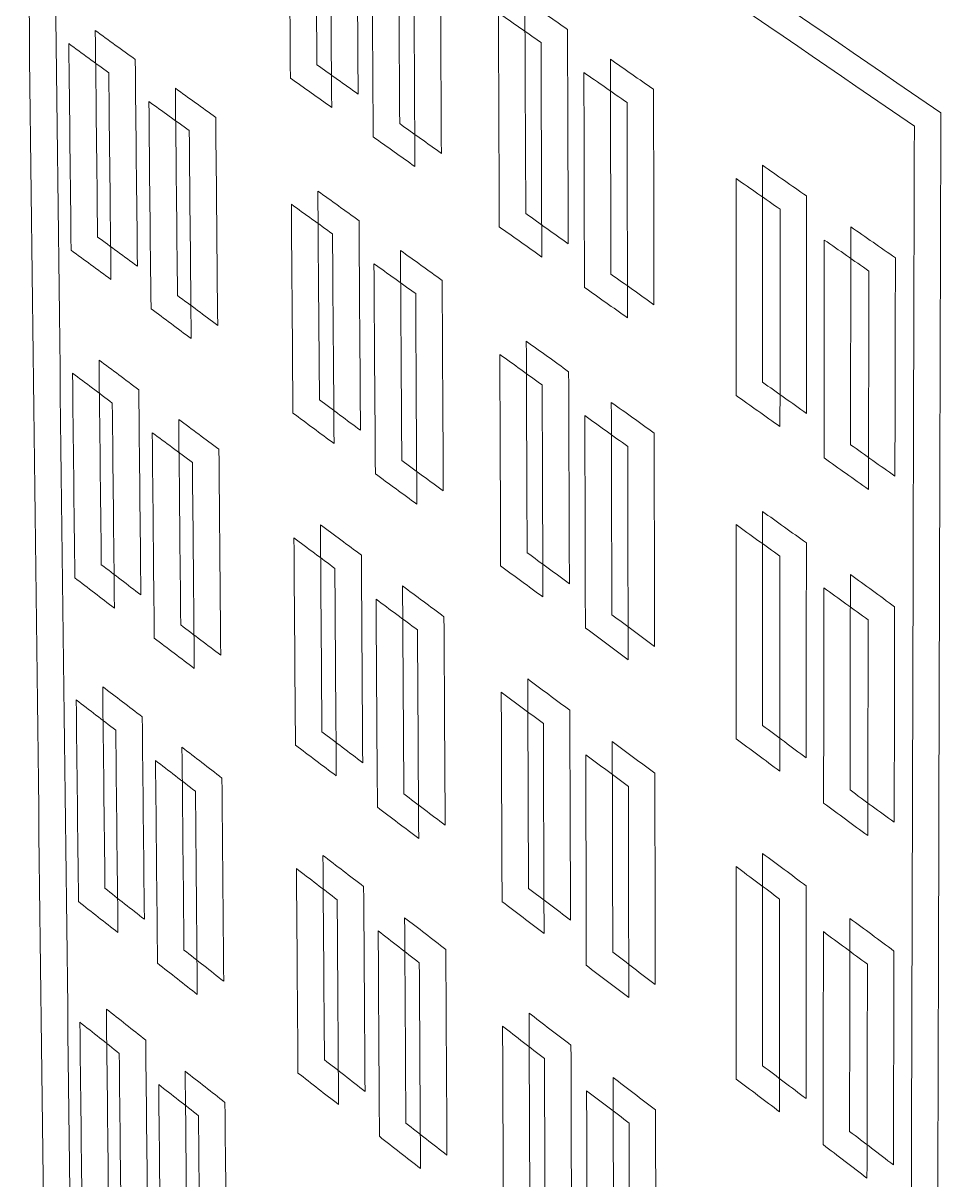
# Model space of a CAD drawing. Header units: centimetres. Extents: x -10.6 to 11.8, y -10.5 to 10.6.
# Drawn here: x -10.284 to -9.72, y 1.68 to 2.39 of the extents above; entities that cross this region are included whole.
import ezdxf

# ---------------------------------------------------------------- set-up
doc = ezdxf.new("R2010")
doc.units = ezdxf.units.CM
doc.header["$MEASUREMENT"] = 0
doc.layers.add('Livello 1', color=7, linetype='Continuous')

msp = doc.modelspace()

# ---------------------------------------------------------------- linework, layer by layer
at = {"layer": 'Livello 1', "color": 7, "lineweight": 9}
for points, knots in [([(-9.7262, 0.18885), (-9.72523, 0.52863), (-9.72423, 0.87551), (-9.72322, 1.22925), (-9.72322, 1.22925), (-9.72219, 1.59007), (-9.72113, 1.95862), (-9.72005, 2.3349), (-9.72005, 2.3349), (-9.81606, 2.40067), (-9.91009, 2.46515), (-10.00212, 2.52823), (-10.00212, 2.52823), (-10.09231, 2.59005), (-10.18078, 2.65068), (-10.26743, 2.7101), (-10.26743, 2.7101), (-10.26313, 2.3521), (-10.25891, 2.00105), (-10.25478, 1.65698), (-10.25478, 1.65698), (-10.25072, 1.31904), (-10.24674, 0.98746), (-10.24283, 0.66243), (-10.24283, 0.66243), (-10.20595, 0.62859), (-10.16869, 0.59442), (-10.13114, 0.56), (-10.13114, 0.56), (-10.09331, 0.52533), (-10.05509, 0.49024), (-10.0165, 0.4549), (-10.0165, 0.4549), (-10.01251, 0.45871), (-10.00846, 0.46295), (-10.00437, 0.46714), (-10.00437, 0.46714), (-10.00489, 0.56136), (-10.00536, 0.65621), (-10.00589, 0.75169), (-10.00589, 0.75169), (-9.9976, 0.74442), (-9.98932, 0.73712), (-9.98103, 0.72981), (-9.98103, 0.72981), (-9.98062, 0.63412), (-9.98016, 0.53906), (-9.97976, 0.44462), (-9.97976, 0.44462), (-9.97564, 0.43291), (-9.97153, 0.42118), (-9.96731, 0.40981), (-9.96731, 0.40981), (-9.92805, 0.37378), (-9.88834, 0.33746), (-9.84833, 0.30078), (-9.84833, 0.30078), (-9.80801, 0.26382), (-9.76732, 0.22647), (-9.7262, 0.18885)], [0, 0, 0, 0, 0.066667, 0.066667, 0.066667, 0.066667, 0.133333, 0.133333, 0.133333, 0.133333, 0.2, 0.2, 0.2, 0.2, 0.266667, 0.266667, 0.266667, 0.266667, 0.333333, 0.333333, 0.333333, 0.333333, 0.4, 0.4, 0.4, 0.4, 0.466667, 0.466667, 0.466667, 0.466667, 0.533333, 0.533333, 0.533333, 0.533333, 0.6, 0.6, 0.6, 0.6, 0.666667, 0.666667, 0.666667, 0.666667, 0.733333, 0.733333, 0.733333, 0.733333, 0.8, 0.8, 0.8, 0.8, 0.866667, 0.866667, 0.866667, 0.866667, 0.933333, 0.933333, 0.933333, 0.933333, 1, 1, 1, 1]), ([(-9.74245, 0.18072), (-9.74148, 0.5205), (-9.74048, 0.86739), (-9.73948, 1.22112), (-9.73948, 1.22112), (-9.73845, 1.58195), (-9.73739, 1.95049), (-9.73631, 2.32678), (-9.73631, 2.32678), (-9.83232, 2.39254), (-9.92635, 2.45702), (-10.01837, 2.5201), (-10.01837, 2.5201), (-10.10857, 2.58192), (-10.19704, 2.64255), (-10.28369, 2.70197), (-10.28369, 2.70197), (-10.27938, 2.34397), (-10.27516, 1.99292), (-10.27103, 1.64885), (-10.27103, 1.64885), (-10.26698, 1.31092), (-10.26299, 0.97933), (-10.25909, 0.6543), (-10.25909, 0.6543), (-10.22221, 0.62046), (-10.18494, 0.58629), (-10.1474, 0.55188), (-10.1474, 0.55188), (-10.10957, 0.5172), (-10.07135, 0.48211), (-10.03275, 0.44677), (-10.03275, 0.44677), (-10.02876, 0.45058), (-10.02472, 0.45482), (-10.02062, 0.45901), (-10.02062, 0.45901), (-10.02115, 0.55324), (-10.02162, 0.64808), (-10.02214, 0.74357), (-10.02214, 0.74357), (-10.01386, 0.73629), (-10.00557, 0.72899), (-9.99729, 0.72169), (-9.99729, 0.72169), (-9.99688, 0.62599), (-9.99642, 0.53093), (-9.99602, 0.43649), (-9.99602, 0.43649), (-9.9919, 0.42478), (-9.98779, 0.41305), (-9.98357, 0.40168), (-9.98357, 0.40168), (-9.9443, 0.36566), (-9.9046, 0.32933), (-9.86458, 0.29265), (-9.86458, 0.29265), (-9.82427, 0.25569), (-9.78358, 0.21834), (-9.74245, 0.18072)], [0, 0, 0, 0, 0.066667, 0.066667, 0.066667, 0.066667, 0.133333, 0.133333, 0.133333, 0.133333, 0.2, 0.2, 0.2, 0.2, 0.266667, 0.266667, 0.266667, 0.266667, 0.333333, 0.333333, 0.333333, 0.333333, 0.4, 0.4, 0.4, 0.4, 0.466667, 0.466667, 0.466667, 0.466667, 0.533333, 0.533333, 0.533333, 0.533333, 0.6, 0.6, 0.6, 0.6, 0.666667, 0.666667, 0.666667, 0.666667, 0.733333, 0.733333, 0.733333, 0.733333, 0.8, 0.8, 0.8, 0.8, 0.866667, 0.866667, 0.866667, 0.866667, 0.933333, 0.933333, 0.933333, 0.933333, 1, 1, 1, 1]), ([(-10.10425, 2.49428), (-10.09584, 2.4884), (-10.08733, 2.48248), (-10.07881, 2.47655), (-10.07881, 2.47655), (-10.07852, 2.43283), (-10.07822, 2.38952), (-10.07793, 2.34642), (-10.07793, 2.34642), (-10.08641, 2.35244), (-10.09485, 2.35846), (-10.10328, 2.36443), (-10.10328, 2.36443), (-10.1036, 2.40743), (-10.10393, 2.45065), (-10.10425, 2.49428)], [0, 0, 0, 0, 0.25, 0.25, 0.25, 0.25, 0.5, 0.5, 0.5, 0.5, 0.75, 0.75, 0.75, 0.75, 1, 1, 1, 1]), ([(-10.12051, 2.48615), (-10.1121, 2.48028), (-10.10358, 2.47436), (-10.09507, 2.46842), (-10.09507, 2.46842), (-10.09478, 2.4247), (-10.09448, 2.38139), (-10.09419, 2.33829), (-10.09419, 2.33829), (-10.10267, 2.34432), (-10.11111, 2.35033), (-10.11954, 2.3563), (-10.11954, 2.3563), (-10.11986, 2.39931), (-10.12018, 2.44252), (-10.12051, 2.48615)], [0, 0, 0, 0, 0.25, 0.25, 0.25, 0.25, 0.5, 0.5, 0.5, 0.5, 0.75, 0.75, 0.75, 0.75, 1, 1, 1, 1]), ([(-10.05321, 2.45874), (-10.04469, 2.4528), (-10.03613, 2.44681), (-10.0275, 2.44081), (-10.0275, 2.44081), (-10.02727, 2.39689), (-10.02704, 2.35338), (-10.02681, 2.31008), (-10.02681, 2.31008), (-10.0354, 2.31618), (-10.04394, 2.32227), (-10.05242, 2.3283), (-10.05242, 2.3283), (-10.05268, 2.3715), (-10.05295, 2.41491), (-10.05321, 2.45874)], [0, 0, 0, 0, 0.25, 0.25, 0.25, 0.25, 0.5, 0.5, 0.5, 0.5, 0.75, 0.75, 0.75, 0.75, 1, 1, 1, 1]), ([(-10.06947, 2.45061), (-10.06095, 2.44467), (-10.05238, 2.43868), (-10.04376, 2.43268), (-10.04376, 2.43268), (-10.04353, 2.38876), (-10.04329, 2.34526), (-10.04306, 2.30196), (-10.04306, 2.30196), (-10.05165, 2.30806), (-10.0602, 2.31414), (-10.06868, 2.32018), (-10.06868, 2.32018), (-10.06894, 2.36337), (-10.06921, 2.40678), (-10.06947, 2.45061)], [0, 0, 0, 0, 0.25, 0.25, 0.25, 0.25, 0.5, 0.5, 0.5, 0.5, 0.75, 0.75, 0.75, 0.75, 1, 1, 1, 1]), ([(-9.97554, 2.4044), (-9.96686, 2.39837), (-9.95812, 2.39227), (-9.94934, 2.38617), (-9.94934, 2.38617), (-9.9492, 2.34216), (-9.94906, 2.29815), (-9.94891, 2.25456), (-9.94891, 2.25456), (-9.95762, 2.26077), (-9.96637, 2.26697), (-9.97497, 2.2731), (-9.97497, 2.2731), (-9.97519, 2.3168), (-9.97537, 2.3605), (-9.97554, 2.4044)], [0, 0, 0, 0, 0.25, 0.25, 0.25, 0.25, 0.5, 0.5, 0.5, 0.5, 0.75, 0.75, 0.75, 0.75, 1, 1, 1, 1]), ([(-9.9918, 2.39628), (-9.98311, 2.39024), (-9.97438, 2.38414), (-9.9656, 2.37804), (-9.9656, 2.37804), (-9.96545, 2.33403), (-9.96531, 2.29003), (-9.96517, 2.24644), (-9.96517, 2.24644), (-9.97387, 2.25264), (-9.98263, 2.25884), (-9.99123, 2.26497), (-9.99123, 2.26497), (-9.99145, 2.30867), (-9.99162, 2.35237), (-9.9918, 2.39628)], [0, 0, 0, 0, 0.25, 0.25, 0.25, 0.25, 0.5, 0.5, 0.5, 0.5, 0.75, 0.75, 0.75, 0.75, 1, 1, 1, 1]), ([(-10.23937, 2.38556), (-10.23128, 2.37952), (-10.22303, 2.37362), (-10.21484, 2.36773), (-10.21484, 2.36773), (-10.21439, 2.32514), (-10.21394, 2.28297), (-10.21349, 2.2408), (-10.21349, 2.2408), (-10.22166, 2.24679), (-10.22988, 2.25278), (-10.23794, 2.25871), (-10.23794, 2.25871), (-10.23842, 2.30079), (-10.23889, 2.34286), (-10.23937, 2.38556)], [0, 0, 0, 0, 0.25, 0.25, 0.25, 0.25, 0.5, 0.5, 0.5, 0.5, 0.75, 0.75, 0.75, 0.75, 1, 1, 1, 1]), ([(-10.25563, 2.37743), (-10.24754, 2.37139), (-10.23929, 2.36549), (-10.23109, 2.3596), (-10.23109, 2.3596), (-10.23064, 2.31701), (-10.23019, 2.27484), (-10.22975, 2.23267), (-10.22975, 2.23267), (-10.23791, 2.23867), (-10.24613, 2.24465), (-10.2542, 2.25058), (-10.2542, 2.25058), (-10.25467, 2.29266), (-10.25514, 2.33473), (-10.25563, 2.37743)], [0, 0, 0, 0, 0.25, 0.25, 0.25, 0.25, 0.5, 0.5, 0.5, 0.5, 0.75, 0.75, 0.75, 0.75, 1, 1, 1, 1]), ([(-9.92303, 2.36783), (-9.91424, 2.36172), (-9.9054, 2.35555), (-9.8965, 2.34938), (-9.8965, 2.34938), (-9.89642, 2.30496), (-9.89635, 2.26097), (-9.89627, 2.21718), (-9.89627, 2.21718), (-9.90508, 2.22346), (-9.91394, 2.22972), (-9.9227, 2.23593), (-9.9227, 2.23593), (-9.92281, 2.27962), (-9.92292, 2.32372), (-9.92303, 2.36783)], [0, 0, 0, 0, 0.25, 0.25, 0.25, 0.25, 0.5, 0.5, 0.5, 0.5, 0.75, 0.75, 0.75, 0.75, 1, 1, 1, 1]), ([(-9.93929, 2.3597), (-9.9305, 2.35359), (-9.92165, 2.34742), (-9.91276, 2.34125), (-9.91276, 2.34125), (-9.91268, 2.29683), (-9.9126, 2.25284), (-9.91252, 2.20906), (-9.91252, 2.20906), (-9.92133, 2.21533), (-9.9302, 2.2216), (-9.93895, 2.2278), (-9.93895, 2.2278), (-9.93906, 2.27149), (-9.93917, 2.31559), (-9.93929, 2.3597)], [0, 0, 0, 0, 0.25, 0.25, 0.25, 0.25, 0.5, 0.5, 0.5, 0.5, 0.75, 0.75, 0.75, 0.75, 1, 1, 1, 1]), ([(-10.1902, 2.35), (-10.18195, 2.34409), (-10.1737, 2.33814), (-10.16539, 2.33218), (-10.16539, 2.33218), (-10.165, 2.28941), (-10.1646, 2.24684), (-10.16421, 2.20449), (-10.16421, 2.20449), (-10.17244, 2.21054), (-10.18071, 2.2168), (-10.18888, 2.22279), (-10.18888, 2.22279), (-10.18935, 2.26485), (-10.18977, 2.30732), (-10.1902, 2.35)], [0, 0, 0, 0, 0.25, 0.25, 0.25, 0.25, 0.5, 0.5, 0.5, 0.5, 0.75, 0.75, 0.75, 0.75, 1, 1, 1, 1]), ([(-10.20645, 2.34187), (-10.1982, 2.33597), (-10.18996, 2.33001), (-10.18165, 2.32405), (-10.18165, 2.32405), (-10.18125, 2.28128), (-10.18086, 2.23872), (-10.18047, 2.19636), (-10.18047, 2.19636), (-10.1887, 2.20241), (-10.19697, 2.20867), (-10.20514, 2.21466), (-10.20514, 2.21466), (-10.20561, 2.25673), (-10.20603, 2.29919), (-10.20645, 2.34187)], [0, 0, 0, 0, 0.25, 0.25, 0.25, 0.25, 0.5, 0.5, 0.5, 0.5, 0.75, 0.75, 0.75, 0.75, 1, 1, 1, 1]), ([(-9.82958, 2.30275), (-9.82063, 2.2965), (-9.81162, 2.29022), (-9.80256, 2.28391), (-9.80256, 2.28391), (-9.80254, 2.23915), (-9.80257, 2.1948), (-9.80261, 2.15046), (-9.80261, 2.15046), (-9.81163, 2.15687), (-9.82066, 2.16325), (-9.82958, 2.1696), (-9.82958, 2.1696), (-9.82958, 2.21383), (-9.82958, 2.25808), (-9.82958, 2.30275)], [0, 0, 0, 0, 0.25, 0.25, 0.25, 0.25, 0.5, 0.5, 0.5, 0.5, 0.75, 0.75, 0.75, 0.75, 1, 1, 1, 1]), ([(-9.84584, 2.29462), (-9.83689, 2.28838), (-9.82788, 2.28209), (-9.81882, 2.27579), (-9.81882, 2.27579), (-9.8188, 2.23102), (-9.81883, 2.18668), (-9.81886, 2.14233), (-9.81886, 2.14233), (-9.82788, 2.14874), (-9.83692, 2.15512), (-9.84584, 2.16147), (-9.84584, 2.16147), (-9.84584, 2.20571), (-9.84584, 2.24995), (-9.84584, 2.29462)], [0, 0, 0, 0, 0.25, 0.25, 0.25, 0.25, 0.5, 0.5, 0.5, 0.5, 0.75, 0.75, 0.75, 0.75, 1, 1, 1, 1]), ([(-10.1027, 2.28693), (-10.09429, 2.2809), (-10.08582, 2.27483), (-10.07741, 2.26875), (-10.07741, 2.26875), (-10.07712, 2.22564), (-10.07678, 2.18275), (-10.07649, 2.14007), (-10.07649, 2.14007), (-10.08492, 2.14625), (-10.09336, 2.15262), (-10.10169, 2.15874), (-10.10169, 2.15874), (-10.10207, 2.20112), (-10.10238, 2.24392), (-10.1027, 2.28693)], [0, 0, 0, 0, 0.25, 0.25, 0.25, 0.25, 0.5, 0.5, 0.5, 0.5, 0.75, 0.75, 0.75, 0.75, 1, 1, 1, 1]), ([(-10.11896, 2.2788), (-10.11054, 2.27278), (-10.10208, 2.2667), (-10.09367, 2.26062), (-10.09367, 2.26062), (-10.09337, 2.21752), (-10.09303, 2.17462), (-10.09274, 2.13194), (-10.09274, 2.13194), (-10.10118, 2.13812), (-10.10962, 2.14449), (-10.11795, 2.15061), (-10.11795, 2.15061), (-10.11832, 2.19299), (-10.11864, 2.23579), (-10.11896, 2.2788)], [0, 0, 0, 0, 0.25, 0.25, 0.25, 0.25, 0.5, 0.5, 0.5, 0.5, 0.75, 0.75, 0.75, 0.75, 1, 1, 1, 1]), ([(-9.77538, 2.26498), (-9.76626, 2.25866), (-9.75715, 2.25231), (-9.74798, 2.24592), (-9.74798, 2.24592), (-9.74808, 2.20095), (-9.74817, 2.15619), (-9.74827, 2.11185), (-9.74827, 2.11185), (-9.7574, 2.11834), (-9.76648, 2.12481), (-9.77552, 2.13122), (-9.77552, 2.13122), (-9.77545, 2.17567), (-9.77544, 2.22011), (-9.77538, 2.26498)], [0, 0, 0, 0, 0.25, 0.25, 0.25, 0.25, 0.5, 0.5, 0.5, 0.5, 0.75, 0.75, 0.75, 0.75, 1, 1, 1, 1]), ([(-9.79163, 2.25685), (-9.78252, 2.25053), (-9.77341, 2.24418), (-9.76423, 2.23779), (-9.76423, 2.23779), (-9.76433, 2.19282), (-9.76443, 2.14806), (-9.76452, 2.10373), (-9.76452, 2.10373), (-9.77366, 2.11022), (-9.78274, 2.11668), (-9.79177, 2.1231), (-9.79177, 2.1231), (-9.79171, 2.16754), (-9.7917, 2.21198), (-9.79163, 2.25685)], [0, 0, 0, 0, 0.25, 0.25, 0.25, 0.25, 0.5, 0.5, 0.5, 0.5, 0.75, 0.75, 0.75, 0.75, 1, 1, 1, 1]), ([(-10.05195, 2.25047), (-10.04343, 2.24437), (-10.03491, 2.23823), (-10.02634, 2.23208), (-10.02634, 2.23208), (-10.0261, 2.18857), (-10.02587, 2.1457), (-10.02565, 2.10282), (-10.02565, 2.10282), (-10.03419, 2.10907), (-10.04268, 2.11531), (-10.05112, 2.1215), (-10.05112, 2.1215), (-10.05138, 2.16428), (-10.05169, 2.20706), (-10.05195, 2.25047)], [0, 0, 0, 0, 0.25, 0.25, 0.25, 0.25, 0.5, 0.5, 0.5, 0.5, 0.75, 0.75, 0.75, 0.75, 1, 1, 1, 1]), ([(-10.06821, 2.24234), (-10.05969, 2.23624), (-10.05117, 2.2301), (-10.04259, 2.22395), (-10.04259, 2.22395), (-10.04236, 2.18044), (-10.04213, 2.13757), (-10.0419, 2.09469), (-10.0419, 2.09469), (-10.05045, 2.10094), (-10.05894, 2.10718), (-10.06737, 2.11337), (-10.06737, 2.11337), (-10.06764, 2.15615), (-10.06795, 2.19893), (-10.06821, 2.24234)], [0, 0, 0, 0, 0.25, 0.25, 0.25, 0.25, 0.5, 0.5, 0.5, 0.5, 0.75, 0.75, 0.75, 0.75, 1, 1, 1, 1]), ([(-9.97467, 2.19473), (-9.96603, 2.18855), (-9.95735, 2.18229), (-9.94867, 2.17603), (-9.94867, 2.17603), (-9.94852, 2.13223), (-9.94833, 2.08907), (-9.9482, 2.0459), (-9.9482, 2.0459), (-9.9569, 2.05226), (-9.96556, 2.05861), (-9.97416, 2.0649), (-9.97416, 2.0649), (-9.97433, 2.10797), (-9.97449, 2.15125), (-9.97467, 2.19473)], [0, 0, 0, 0, 0.25, 0.25, 0.25, 0.25, 0.5, 0.5, 0.5, 0.5, 0.75, 0.75, 0.75, 0.75, 1, 1, 1, 1]), ([(-10.23709, 2.18318), (-10.22899, 2.17719), (-10.22084, 2.17114), (-10.21269, 2.16489), (-10.21269, 2.16489), (-10.21224, 2.12293), (-10.2118, 2.08076), (-10.21135, 2.039), (-10.21135, 2.039), (-10.21947, 2.04514), (-10.2276, 2.05148), (-10.23567, 2.05756), (-10.23567, 2.05756), (-10.23614, 2.09923), (-10.23661, 2.1411), (-10.23709, 2.18318)], [0, 0, 0, 0, 0.25, 0.25, 0.25, 0.25, 0.5, 0.5, 0.5, 0.5, 0.75, 0.75, 0.75, 0.75, 1, 1, 1, 1]), ([(-9.99092, 2.1866), (-9.98229, 2.18042), (-9.97361, 2.17416), (-9.96492, 2.1679), (-9.96492, 2.1679), (-9.96478, 2.1241), (-9.96459, 2.08094), (-9.96445, 2.03777), (-9.96445, 2.03777), (-9.97316, 2.04413), (-9.98181, 2.05048), (-9.99041, 2.05677), (-9.99041, 2.05677), (-9.99058, 2.09984), (-9.99075, 2.14312), (-9.99092, 2.1866)], [0, 0, 0, 0, 0.25, 0.25, 0.25, 0.25, 0.5, 0.5, 0.5, 0.5, 0.75, 0.75, 0.75, 0.75, 1, 1, 1, 1]), ([(-10.25334, 2.17505), (-10.24524, 2.16906), (-10.2371, 2.16302), (-10.22894, 2.15676), (-10.22894, 2.15676), (-10.2285, 2.1148), (-10.22805, 2.07263), (-10.22761, 2.03088), (-10.22761, 2.03088), (-10.23573, 2.03701), (-10.24386, 2.04335), (-10.25192, 2.04943), (-10.25192, 2.04943), (-10.25239, 2.0911), (-10.25286, 2.13297), (-10.25334, 2.17505)], [0, 0, 0, 0, 0.25, 0.25, 0.25, 0.25, 0.5, 0.5, 0.5, 0.5, 0.75, 0.75, 0.75, 0.75, 1, 1, 1, 1]), ([(-9.92245, 2.15721), (-9.91371, 2.15095), (-9.90492, 2.14462), (-9.89613, 2.13829), (-9.89613, 2.13829), (-9.89605, 2.0943), (-9.89597, 2.05073), (-9.89584, 2.00737), (-9.89584, 2.00737), (-9.90465, 2.01379), (-9.91341, 2.02043), (-9.92213, 2.0268), (-9.92213, 2.0268), (-9.92223, 2.07005), (-9.92234, 2.11332), (-9.92245, 2.15721)], [0, 0, 0, 0, 0.25, 0.25, 0.25, 0.25, 0.5, 0.5, 0.5, 0.5, 0.75, 0.75, 0.75, 0.75, 1, 1, 1, 1]), ([(-10.18813, 2.14672), (-10.17998, 2.14067), (-10.17172, 2.13457), (-10.16346, 2.12845), (-10.16346, 2.12845), (-10.16308, 2.08609), (-10.16269, 2.04395), (-10.1623, 2.00201), (-10.1623, 2.00201), (-10.17053, 2.00821), (-10.17876, 2.01441), (-10.18688, 2.02055), (-10.18688, 2.02055), (-10.1873, 2.0624), (-10.18772, 2.10446), (-10.18813, 2.14672)], [0, 0, 0, 0, 0.25, 0.25, 0.25, 0.25, 0.5, 0.5, 0.5, 0.5, 0.75, 0.75, 0.75, 0.75, 1, 1, 1, 1]), ([(-9.93871, 2.14909), (-9.92997, 2.14282), (-9.92118, 2.1365), (-9.91238, 2.13017), (-9.91238, 2.13017), (-9.9123, 2.08617), (-9.91223, 2.0426), (-9.91209, 1.99924), (-9.91209, 1.99924), (-9.92091, 2.00567), (-9.92967, 2.0123), (-9.93838, 2.01867), (-9.93838, 2.01867), (-9.93849, 2.06192), (-9.9386, 2.10519), (-9.93871, 2.14909)], [0, 0, 0, 0, 0.25, 0.25, 0.25, 0.25, 0.5, 0.5, 0.5, 0.5, 0.75, 0.75, 0.75, 0.75, 1, 1, 1, 1]), ([(-10.20438, 2.13859), (-10.19624, 2.13255), (-10.18798, 2.12644), (-10.17972, 2.12032), (-10.17972, 2.12032), (-10.17933, 2.07797), (-10.17894, 2.03582), (-10.17856, 1.99388), (-10.17856, 1.99388), (-10.18679, 2.00008), (-10.19501, 2.00628), (-10.20314, 2.01242), (-10.20314, 2.01242), (-10.20355, 2.05428), (-10.20397, 2.09633), (-10.20438, 2.13859)], [0, 0, 0, 0, 0.25, 0.25, 0.25, 0.25, 0.5, 0.5, 0.5, 0.5, 0.75, 0.75, 0.75, 0.75, 1, 1, 1, 1]), ([(-9.82958, 2.09025), (-9.82068, 2.08385), (-9.81167, 2.0774), (-9.80266, 2.07094), (-9.80266, 2.07094), (-9.80269, 2.02659), (-9.80272, 1.98268), (-9.80276, 1.93898), (-9.80276, 1.93898), (-9.81173, 1.94554), (-9.82066, 1.9523), (-9.82953, 1.9588), (-9.82953, 1.9588), (-9.82953, 2.00241), (-9.82958, 2.04601), (-9.82958, 2.09025)], [0, 0, 0, 0, 0.25, 0.25, 0.25, 0.25, 0.5, 0.5, 0.5, 0.5, 0.75, 0.75, 0.75, 0.75, 1, 1, 1, 1]), ([(-10.10113, 2.08207), (-10.09276, 2.0759), (-10.08439, 2.06968), (-10.07597, 2.06344), (-10.07597, 2.06344), (-10.07568, 2.02075), (-10.0754, 1.97806), (-10.07511, 1.936), (-10.07511, 1.936), (-10.08346, 1.94234), (-10.09184, 1.94865), (-10.10018, 1.95492), (-10.10018, 1.95492), (-10.1005, 1.9971), (-10.10081, 2.03948), (-10.10113, 2.08207)], [0, 0, 0, 0, 0.25, 0.25, 0.25, 0.25, 0.5, 0.5, 0.5, 0.5, 0.75, 0.75, 0.75, 0.75, 1, 1, 1, 1]), ([(-9.84584, 2.08213), (-9.83694, 2.07572), (-9.82793, 2.06928), (-9.81892, 2.06281), (-9.81892, 2.06281), (-9.81895, 2.01847), (-9.81898, 1.97455), (-9.81901, 1.93085), (-9.81901, 1.93085), (-9.82799, 1.93741), (-9.83692, 1.94417), (-9.84579, 1.95067), (-9.84579, 1.95067), (-9.84579, 1.99428), (-9.84584, 2.03788), (-9.84584, 2.08213)], [0, 0, 0, 0, 0.25, 0.25, 0.25, 0.25, 0.5, 0.5, 0.5, 0.5, 0.75, 0.75, 0.75, 0.75, 1, 1, 1, 1]), ([(-10.11738, 2.07394), (-10.10902, 2.06777), (-10.10064, 2.06155), (-10.09223, 2.05531), (-10.09223, 2.05531), (-10.09194, 2.01262), (-10.09166, 1.96994), (-10.09137, 1.92787), (-10.09137, 1.92787), (-10.09971, 1.93421), (-10.1081, 1.94052), (-10.11643, 1.9468), (-10.11643, 1.9468), (-10.11675, 1.98897), (-10.11706, 2.03135), (-10.11738, 2.07394)], [0, 0, 0, 0, 0.25, 0.25, 0.25, 0.25, 0.5, 0.5, 0.5, 0.5, 0.75, 0.75, 0.75, 0.75, 1, 1, 1, 1]), ([(-9.77563, 2.05152), (-9.76662, 2.04504), (-9.75756, 2.03831), (-9.74844, 2.03176), (-9.74844, 2.03176), (-9.74853, 1.98743), (-9.74863, 1.94331), (-9.74872, 1.89941), (-9.74872, 1.89941), (-9.75781, 1.90605), (-9.76684, 1.91267), (-9.77582, 1.91926), (-9.77582, 1.91926), (-9.77575, 1.96306), (-9.7757, 2.00707), (-9.77563, 2.05152)], [0, 0, 0, 0, 0.25, 0.25, 0.25, 0.25, 0.5, 0.5, 0.5, 0.5, 0.75, 0.75, 0.75, 0.75, 1, 1, 1, 1]), ([(-10.05066, 2.04449), (-10.04224, 2.03824), (-10.03371, 2.03195), (-10.02524, 2.02564), (-10.02524, 2.02564), (-10.02495, 1.98276), (-10.02473, 1.9401), (-10.02451, 1.89764), (-10.02451, 1.89764), (-10.033, 1.90404), (-10.04144, 1.91043), (-10.04984, 1.91678), (-10.04984, 1.91678), (-10.05015, 1.95914), (-10.0504, 2.00171), (-10.05066, 2.04449)], [0, 0, 0, 0, 0.25, 0.25, 0.25, 0.25, 0.5, 0.5, 0.5, 0.5, 0.75, 0.75, 0.75, 0.75, 1, 1, 1, 1]), ([(-9.79189, 2.04339), (-9.78288, 2.03691), (-9.77381, 2.03018), (-9.76469, 2.02363), (-9.76469, 2.02363), (-9.76479, 1.9793), (-9.76488, 1.93518), (-9.76498, 1.89128), (-9.76498, 1.89128), (-9.77407, 1.89793), (-9.7831, 1.90455), (-9.79208, 1.91113), (-9.79208, 1.91113), (-9.79201, 1.95493), (-9.79195, 1.99894), (-9.79189, 2.04339)], [0, 0, 0, 0, 0.25, 0.25, 0.25, 0.25, 0.5, 0.5, 0.5, 0.5, 0.75, 0.75, 0.75, 0.75, 1, 1, 1, 1]), ([(-10.06691, 2.03636), (-10.0585, 2.03012), (-10.04997, 2.02382), (-10.04149, 2.01751), (-10.04149, 2.01751), (-10.04121, 1.97463), (-10.04099, 1.93197), (-10.04076, 1.88951), (-10.04076, 1.88951), (-10.04926, 1.89591), (-10.0577, 1.9023), (-10.06609, 1.90865), (-10.06609, 1.90865), (-10.06641, 1.95101), (-10.06666, 1.99358), (-10.06691, 2.03636)], [0, 0, 0, 0, 0.25, 0.25, 0.25, 0.25, 0.5, 0.5, 0.5, 0.5, 0.75, 0.75, 0.75, 0.75, 1, 1, 1, 1]), ([(-10.23482, 1.98264), (-10.22677, 1.97651), (-10.21866, 1.97031), (-10.21056, 1.96412), (-10.21056, 1.96412), (-10.21012, 1.92257), (-10.20968, 1.88122), (-10.20918, 1.83988), (-10.20918, 1.83988), (-10.21732, 1.84616), (-10.22539, 1.85244), (-10.23342, 1.85887), (-10.23342, 1.85887), (-10.23388, 1.89992), (-10.23435, 1.94118), (-10.23482, 1.98264)], [0, 0, 0, 0, 0.25, 0.25, 0.25, 0.25, 0.5, 0.5, 0.5, 0.5, 0.75, 0.75, 0.75, 0.75, 1, 1, 1, 1]), ([(-9.9738, 1.98738), (-9.96527, 1.98103), (-9.95658, 1.97462), (-9.94794, 1.96821), (-9.94794, 1.96821), (-9.94781, 1.92504), (-9.94768, 1.88209), (-9.94748, 1.83934), (-9.94748, 1.83934), (-9.95614, 1.84585), (-9.96475, 1.85236), (-9.9733, 1.8588), (-9.9733, 1.8588), (-9.97346, 1.90145), (-9.97363, 1.94431), (-9.9738, 1.98738)], [0, 0, 0, 0, 0.25, 0.25, 0.25, 0.25, 0.5, 0.5, 0.5, 0.5, 0.75, 0.75, 0.75, 0.75, 1, 1, 1, 1]), ([(-10.25108, 1.97451), (-10.24302, 1.96838), (-10.23492, 1.96219), (-10.22681, 1.95599), (-10.22681, 1.95599), (-10.22637, 1.91444), (-10.22593, 1.87309), (-10.22544, 1.83175), (-10.22544, 1.83175), (-10.23357, 1.83803), (-10.24165, 1.84432), (-10.24967, 1.85074), (-10.24967, 1.85074), (-10.25014, 1.89179), (-10.25061, 1.93305), (-10.25108, 1.97451)], [0, 0, 0, 0, 0.25, 0.25, 0.25, 0.25, 0.5, 0.5, 0.5, 0.5, 0.75, 0.75, 0.75, 0.75, 1, 1, 1, 1]), ([(-9.99005, 1.97925), (-9.98153, 1.9729), (-9.97284, 1.96649), (-9.9642, 1.96008), (-9.9642, 1.96008), (-9.96406, 1.91691), (-9.96393, 1.87396), (-9.96374, 1.83121), (-9.96374, 1.83121), (-9.9724, 1.83772), (-9.981, 1.84423), (-9.98955, 1.85067), (-9.98955, 1.85067), (-9.98972, 1.89332), (-9.98989, 1.93618), (-9.99005, 1.97925)], [0, 0, 0, 0, 0.25, 0.25, 0.25, 0.25, 0.5, 0.5, 0.5, 0.5, 0.75, 0.75, 0.75, 0.75, 1, 1, 1, 1]), ([(-9.92188, 1.94893), (-9.91324, 1.9425), (-9.90444, 1.93602), (-9.8957, 1.92953), (-9.8957, 1.92953), (-9.89562, 1.88596), (-9.89555, 1.84281), (-9.89547, 1.79988), (-9.89547, 1.79988), (-9.90419, 1.80646), (-9.9129, 1.81305), (-9.92155, 1.81977), (-9.92155, 1.81977), (-9.92166, 1.8624), (-9.92177, 1.90566), (-9.92188, 1.94893)], [0, 0, 0, 0, 0.25, 0.25, 0.25, 0.25, 0.5, 0.5, 0.5, 0.5, 0.75, 0.75, 0.75, 0.75, 1, 1, 1, 1]), ([(-10.18614, 1.94551), (-10.17803, 1.93931), (-10.16982, 1.93285), (-10.16161, 1.92659), (-10.16161, 1.92659), (-10.16123, 1.88485), (-10.16084, 1.84332), (-10.16046, 1.80179), (-10.16046, 1.80179), (-10.16858, 1.80815), (-10.17677, 1.81469), (-10.1849, 1.82099), (-10.1849, 1.82099), (-10.18531, 1.86222), (-10.18573, 1.90366), (-10.18614, 1.94551)], [0, 0, 0, 0, 0.25, 0.25, 0.25, 0.25, 0.5, 0.5, 0.5, 0.5, 0.75, 0.75, 0.75, 0.75, 1, 1, 1, 1]), ([(-9.93814, 1.9408), (-9.9295, 1.93437), (-9.9207, 1.92789), (-9.91196, 1.92141), (-9.91196, 1.92141), (-9.91188, 1.87783), (-9.91181, 1.83469), (-9.91173, 1.79175), (-9.91173, 1.79175), (-9.92044, 1.79833), (-9.92916, 1.80492), (-9.93781, 1.81164), (-9.93781, 1.81164), (-9.93792, 1.85427), (-9.93803, 1.89753), (-9.93814, 1.9408)], [0, 0, 0, 0, 0.25, 0.25, 0.25, 0.25, 0.5, 0.5, 0.5, 0.5, 0.75, 0.75, 0.75, 0.75, 1, 1, 1, 1]), ([(-10.20239, 1.93738), (-10.19429, 1.93118), (-10.18608, 1.92472), (-10.17786, 1.91846), (-10.17786, 1.91846), (-10.17748, 1.87672), (-10.1771, 1.83519), (-10.17671, 1.79367), (-10.17671, 1.79367), (-10.18484, 1.80002), (-10.19302, 1.80657), (-10.20116, 1.81286), (-10.20116, 1.81286), (-10.20157, 1.85409), (-10.20198, 1.89553), (-10.20239, 1.93738)], [0, 0, 0, 0, 0.25, 0.25, 0.25, 0.25, 0.5, 0.5, 0.5, 0.5, 0.75, 0.75, 0.75, 0.75, 1, 1, 1, 1]), ([(-10.09956, 1.87909), (-10.0913, 1.87276), (-10.08292, 1.86639), (-10.07455, 1.86), (-10.07455, 1.86), (-10.07427, 1.81794), (-10.07398, 1.77608), (-10.0737, 1.73423), (-10.0737, 1.73423), (-10.08204, 1.74072), (-10.09034, 1.74719), (-10.09863, 1.7536), (-10.09863, 1.7536), (-10.09894, 1.79536), (-10.09925, 1.83712), (-10.09956, 1.87909)], [0, 0, 0, 0, 0.25, 0.25, 0.25, 0.25, 0.5, 0.5, 0.5, 0.5, 0.75, 0.75, 0.75, 0.75, 1, 1, 1, 1]), ([(-9.82953, 1.88031), (-9.82067, 1.87375), (-9.81177, 1.86715), (-9.80281, 1.86031), (-9.80281, 1.86031), (-9.80284, 1.81661), (-9.80288, 1.77311), (-9.80285, 1.72983), (-9.80285, 1.72983), (-9.81184, 1.73656), (-9.82071, 1.74326), (-9.82953, 1.74992), (-9.82953, 1.74992), (-9.82953, 1.7931), (-9.82953, 1.83671), (-9.82953, 1.88031)], [0, 0, 0, 0, 0.25, 0.25, 0.25, 0.25, 0.5, 0.5, 0.5, 0.5, 0.75, 0.75, 0.75, 0.75, 1, 1, 1, 1]), ([(-10.11582, 1.87097), (-10.10755, 1.86463), (-10.09918, 1.85827), (-10.0908, 1.85187), (-10.0908, 1.85187), (-10.09052, 1.80981), (-10.09024, 1.76796), (-10.08996, 1.72611), (-10.08996, 1.72611), (-10.0983, 1.73259), (-10.10659, 1.73906), (-10.11488, 1.74548), (-10.11488, 1.74548), (-10.1152, 1.78723), (-10.11551, 1.82899), (-10.11582, 1.87097)], [0, 0, 0, 0, 0.25, 0.25, 0.25, 0.25, 0.5, 0.5, 0.5, 0.5, 0.75, 0.75, 0.75, 0.75, 1, 1, 1, 1]), ([(-9.84579, 1.87218), (-9.83693, 1.86563), (-9.82803, 1.85902), (-9.81906, 1.85218), (-9.81906, 1.85218), (-9.8191, 1.80848), (-9.81914, 1.76498), (-9.81911, 1.72171), (-9.81911, 1.72171), (-9.82809, 1.72843), (-9.83697, 1.73514), (-9.84579, 1.74179), (-9.84579, 1.74179), (-9.84579, 1.78498), (-9.84579, 1.82858), (-9.84579, 1.87218)], [0, 0, 0, 0, 0.25, 0.25, 0.25, 0.25, 0.5, 0.5, 0.5, 0.5, 0.75, 0.75, 0.75, 0.75, 1, 1, 1, 1]), ([(-10.04937, 1.84081), (-10.041, 1.83441), (-10.03258, 1.82776), (-10.0241, 1.82129), (-10.0241, 1.82129), (-10.02387, 1.77904), (-10.02364, 1.737), (-10.02337, 1.69496), (-10.02337, 1.69496), (-10.03182, 1.70153), (-10.04021, 1.70806), (-10.04862, 1.71476), (-10.04862, 1.71476), (-10.04887, 1.7565), (-10.04912, 1.79845), (-10.04937, 1.84081)], [0, 0, 0, 0, 0.25, 0.25, 0.25, 0.25, 0.5, 0.5, 0.5, 0.5, 0.75, 0.75, 0.75, 0.75, 1, 1, 1, 1]), ([(-9.77593, 1.84041), (-9.76697, 1.83378), (-9.75796, 1.82709), (-9.74889, 1.82038), (-9.74889, 1.82038), (-9.74899, 1.77648), (-9.74908, 1.73258), (-9.74918, 1.6891), (-9.74918, 1.6891), (-9.75816, 1.69591), (-9.76719, 1.7029), (-9.77612, 1.70964), (-9.77612, 1.70964), (-9.77606, 1.75302), (-9.77599, 1.79661), (-9.77593, 1.84041)], [0, 0, 0, 0, 0.25, 0.25, 0.25, 0.25, 0.5, 0.5, 0.5, 0.5, 0.75, 0.75, 0.75, 0.75, 1, 1, 1, 1]), ([(-10.06563, 1.83268), (-10.05726, 1.82628), (-10.04884, 1.81963), (-10.04036, 1.81317), (-10.04036, 1.81317), (-10.04012, 1.77092), (-10.0399, 1.72888), (-10.03963, 1.68684), (-10.03963, 1.68684), (-10.04808, 1.6934), (-10.05647, 1.69993), (-10.06487, 1.70663), (-10.06487, 1.70663), (-10.06512, 1.74838), (-10.06538, 1.79032), (-10.06563, 1.83268)], [0, 0, 0, 0, 0.25, 0.25, 0.25, 0.25, 0.5, 0.5, 0.5, 0.5, 0.75, 0.75, 0.75, 0.75, 1, 1, 1, 1]), ([(-9.79219, 1.83228), (-9.78323, 1.82565), (-9.77422, 1.81896), (-9.76515, 1.81225), (-9.76515, 1.81225), (-9.76524, 1.76835), (-9.76534, 1.72445), (-9.76543, 1.68098), (-9.76543, 1.68098), (-9.77441, 1.68778), (-9.78345, 1.69477), (-9.79238, 1.70151), (-9.79238, 1.70151), (-9.79231, 1.74489), (-9.79225, 1.78848), (-9.79219, 1.83228)], [0, 0, 0, 0, 0.25, 0.25, 0.25, 0.25, 0.5, 0.5, 0.5, 0.5, 0.75, 0.75, 0.75, 0.75, 1, 1, 1, 1]), ([(-10.23258, 1.78477), (-10.22457, 1.77849), (-10.21651, 1.77216), (-10.2084, 1.76561), (-10.2084, 1.76561), (-10.20796, 1.72447), (-10.20753, 1.68354), (-10.20709, 1.64281), (-10.20709, 1.64281), (-10.21518, 1.64944), (-10.22321, 1.65587), (-10.23119, 1.66223), (-10.23119, 1.66223), (-10.23165, 1.70287), (-10.23211, 1.74372), (-10.23258, 1.78477)], [0, 0, 0, 0, 0.25, 0.25, 0.25, 0.25, 0.5, 0.5, 0.5, 0.5, 0.75, 0.75, 0.75, 0.75, 1, 1, 1, 1]), ([(-10.24883, 1.77664), (-10.24082, 1.77037), (-10.23276, 1.76403), (-10.22465, 1.75749), (-10.22465, 1.75749), (-10.22422, 1.71634), (-10.22378, 1.67541), (-10.22335, 1.63468), (-10.22335, 1.63468), (-10.23143, 1.64131), (-10.23946, 1.64774), (-10.24744, 1.6541), (-10.24744, 1.6541), (-10.24791, 1.69475), (-10.24837, 1.73559), (-10.24883, 1.77664)], [0, 0, 0, 0, 0.25, 0.25, 0.25, 0.25, 0.5, 0.5, 0.5, 0.5, 0.75, 0.75, 0.75, 0.75, 1, 1, 1, 1]), ([(-9.973, 1.78233), (-9.96446, 1.77583), (-9.95582, 1.76905), (-9.94723, 1.76249), (-9.94723, 1.76249), (-9.9471, 1.71996), (-9.94697, 1.67742), (-9.94683, 1.63531), (-9.94683, 1.63531), (-9.95539, 1.64197), (-9.96394, 1.64863), (-9.97245, 1.65523), (-9.97245, 1.65523), (-9.97262, 1.69745), (-9.97278, 1.73968), (-9.973, 1.78233)], [0, 0, 0, 0, 0.25, 0.25, 0.25, 0.25, 0.5, 0.5, 0.5, 0.5, 0.75, 0.75, 0.75, 0.75, 1, 1, 1, 1]), ([(-9.98926, 1.7742), (-9.98072, 1.7677), (-9.97208, 1.76092), (-9.96349, 1.75436), (-9.96349, 1.75436), (-9.96335, 1.71183), (-9.96322, 1.6693), (-9.96309, 1.62718), (-9.96309, 1.62718), (-9.97165, 1.63384), (-9.9802, 1.64051), (-9.98871, 1.6471), (-9.98871, 1.6471), (-9.98887, 1.68933), (-9.98903, 1.73155), (-9.98926, 1.7742)], [0, 0, 0, 0, 0.25, 0.25, 0.25, 0.25, 0.5, 0.5, 0.5, 0.5, 0.75, 0.75, 0.75, 0.75, 1, 1, 1, 1]), ([(-10.18416, 1.74656), (-10.17605, 1.74022), (-10.16788, 1.73382), (-10.15972, 1.72741), (-10.15972, 1.72741), (-10.15934, 1.68588), (-10.15896, 1.64476), (-10.15858, 1.60406), (-10.15858, 1.60406), (-10.16672, 1.61056), (-10.17486, 1.61705), (-10.18289, 1.62348), (-10.18289, 1.62348), (-10.18335, 1.66431), (-10.18376, 1.70533), (-10.18416, 1.74656)], [0, 0, 0, 0, 0.25, 0.25, 0.25, 0.25, 0.5, 0.5, 0.5, 0.5, 0.75, 0.75, 0.75, 0.75, 1, 1, 1, 1]), ([(-9.92137, 1.74274), (-9.91273, 1.73617), (-9.90403, 1.72953), (-9.89528, 1.72289), (-9.89528, 1.72289), (-9.8952, 1.67995), (-9.89513, 1.63744), (-9.89505, 1.59493), (-9.89505, 1.59493), (-9.90372, 1.60167), (-9.91238, 1.6084), (-9.921, 1.61528), (-9.921, 1.61528), (-9.9211, 1.65748), (-9.92126, 1.6999), (-9.92137, 1.74274)], [0, 0, 0, 0, 0.25, 0.25, 0.25, 0.25, 0.5, 0.5, 0.5, 0.5, 0.75, 0.75, 0.75, 0.75, 1, 1, 1, 1]), ([(-10.20042, 1.73843), (-10.19231, 1.73209), (-10.18414, 1.72569), (-10.17598, 1.71928), (-10.17598, 1.71928), (-10.17559, 1.67776), (-10.17522, 1.63663), (-10.17484, 1.59593), (-10.17484, 1.59593), (-10.18297, 1.60243), (-10.19111, 1.60892), (-10.19915, 1.61535), (-10.19915, 1.61535), (-10.1996, 1.65618), (-10.20001, 1.69721), (-10.20042, 1.73843)], [0, 0, 0, 0, 0.25, 0.25, 0.25, 0.25, 0.5, 0.5, 0.5, 0.5, 0.75, 0.75, 0.75, 0.75, 1, 1, 1, 1]), ([(-9.93762, 1.73461), (-9.92898, 1.72804), (-9.92029, 1.7214), (-9.91154, 1.71476), (-9.91154, 1.71476), (-9.91146, 1.67182), (-9.91139, 1.62931), (-9.91131, 1.5868), (-9.91131, 1.5868), (-9.91997, 1.59354), (-9.92864, 1.60027), (-9.93725, 1.60715), (-9.93725, 1.60715), (-9.93735, 1.64936), (-9.93751, 1.69177), (-9.93762, 1.73461)], [0, 0, 0, 0, 0.25, 0.25, 0.25, 0.25, 0.5, 0.5, 0.5, 0.5, 0.75, 0.75, 0.75, 0.75, 1, 1, 1, 1])]:
    msp.add_open_spline(points, degree=3, knots=knots, dxfattribs=at)

doc.saveas('drawing.dxf')
